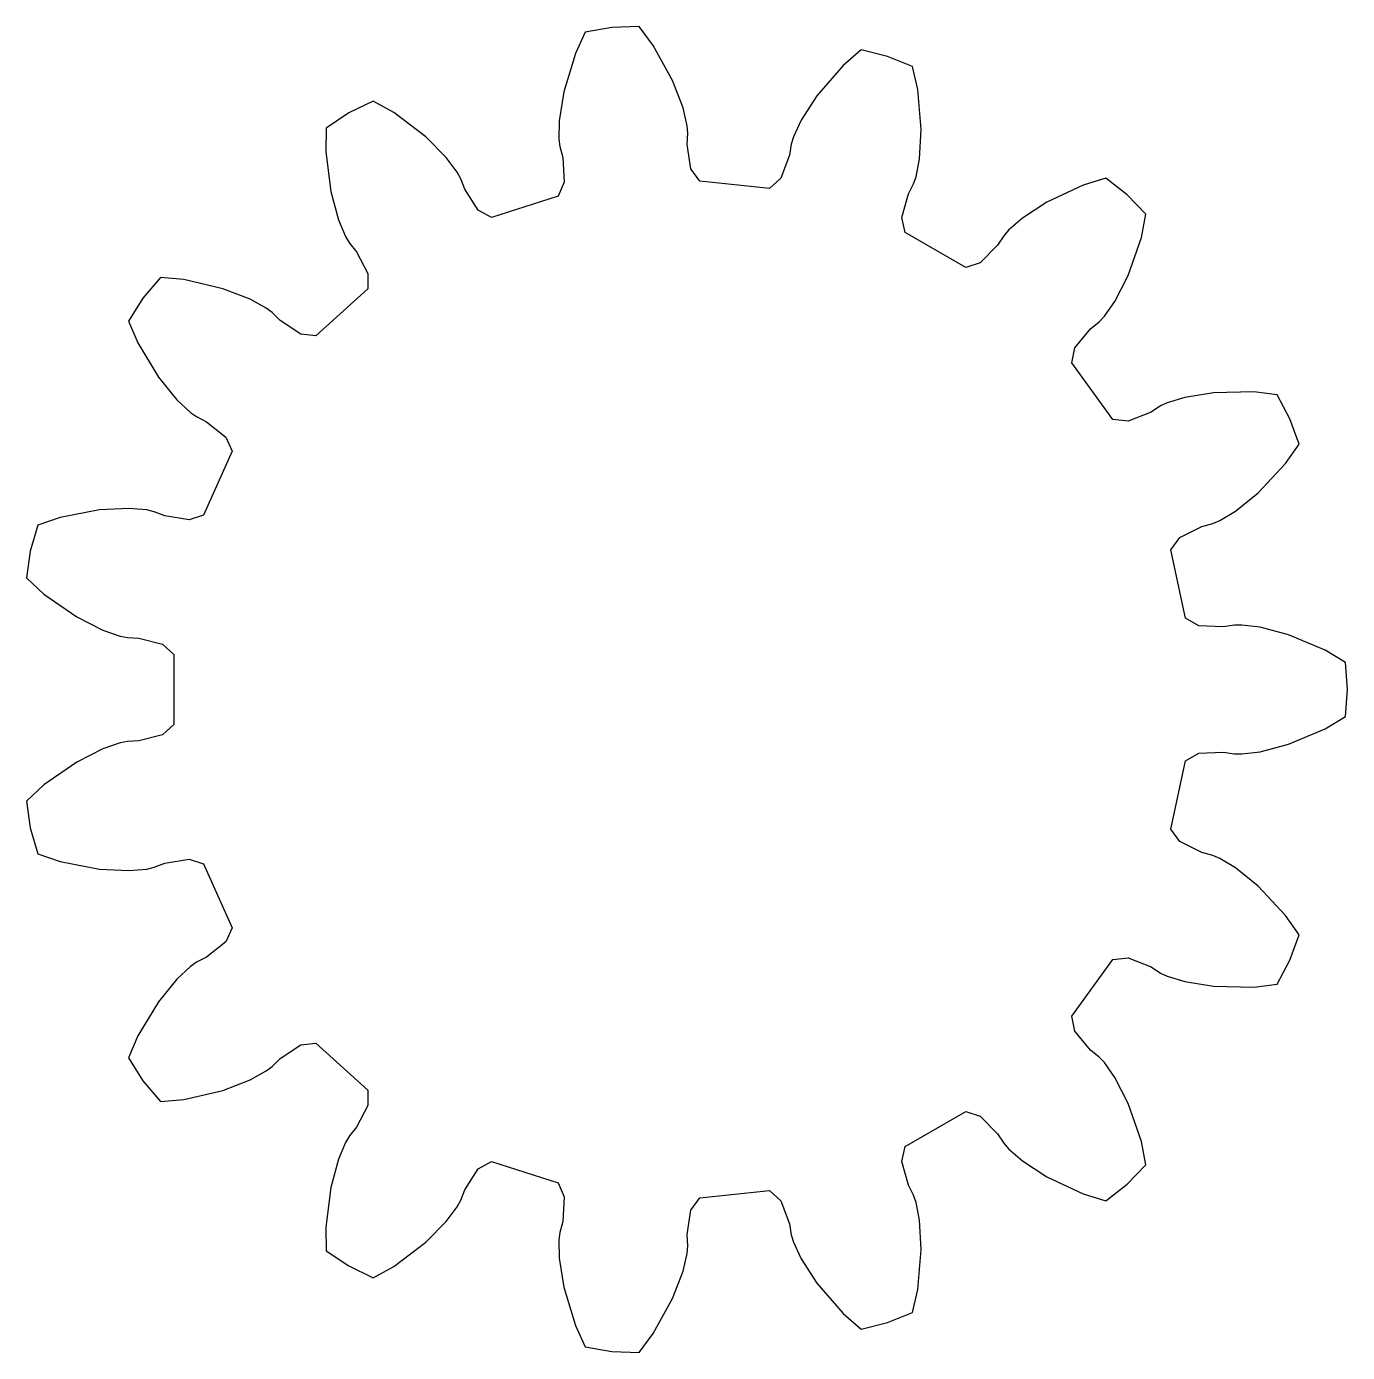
# Model space of a CAD drawing. Header units: inches. Extents: x 7.91 to 11.85, y 9.81 to 13.77.
import ezdxf

# ---------------------------------------------------------------- set-up
doc = ezdxf.new("R2010")
doc.units = ezdxf.units.IN
doc.header["$MEASUREMENT"] = 0
doc.layers.add('OpenJsCad', color=7, linetype='Continuous')

msp = doc.modelspace()

# ---------------------------------------------------------------- linework, layer by layer
at = {"layer": 'OpenJsCad'}
msp.add_lwpolyline([(11.6411, 10.9063), (11.6791, 10.9778), (11.7067, 11.0538), (11.6661, 11.1117), (11.5843, 11.1989), (11.5165, 11.2537), (11.4695, 11.2818), (11.4489, 11.2904), (11.4164, 11.2991), (11.3505, 11.332), (11.3238, 11.3689), (11.3672, 11.5735), (11.4067, 11.5963), (11.4803, 11.5996), (11.5135, 11.5943), (11.5358, 11.5938), (11.5902, 11.6004), (11.6744, 11.6228), (11.7846, 11.6693), (11.8453, 11.7056), (11.8509, 11.7863), (11.8453, 11.867), (11.7846, 11.9033), (11.6744, 11.9498), (11.5902, 11.9722), (11.5358, 11.9787), (11.5135, 11.9783), (11.4803, 11.973), (11.4067, 11.9762), (11.3672, 11.9991), (11.3238, 12.2036), (11.3505, 12.2406), (11.4164, 12.2735), (11.4489, 12.2821), (11.4695, 12.2908), (11.5165, 12.3189), (11.5843, 12.3736), (11.6661, 12.4609), (11.7067, 12.5187), (11.6791, 12.5948), (11.6411, 12.6662), (11.5709, 12.6747), (11.4513, 12.6724), (11.3653, 12.6586), (11.3129, 12.6425), (11.2927, 12.633), (11.2645, 12.6146), (11.196, 12.5877), (11.1506, 12.5925), (11.0277, 12.7617), (11.0372, 12.8063), (11.0839, 12.8631), (11.1101, 12.8842), (11.1254, 12.9006), (11.1569, 12.9453), (11.1966, 13.0229), (11.2358, 13.1359), (11.2494, 13.2053), (11.1932, 13.2635), (11.1295, 13.3133), (11.0619, 13.2925), (10.9536, 13.2417), (10.8806, 13.1941), (10.8394, 13.1581), (10.8247, 13.1412), (10.8065, 13.113), (10.7549, 13.0605), (10.7114, 13.0465), (10.5303, 13.151), (10.5208, 13.1956), (10.5404, 13.2666), (10.5557, 13.2965), (10.5631, 13.3176), (10.5736, 13.3714), (10.5784, 13.4584), (10.5682, 13.5775), (10.5524, 13.6465), (10.4774, 13.6768), (10.3989, 13.6964), (10.3456, 13.6499), (10.2673, 13.5595), (10.22, 13.4863), (10.197, 13.4366), (10.1905, 13.4152), (10.1853, 13.382), (10.1595, 13.313), (10.1255, 13.2825), (9.9176, 13.3044), (9.8907, 13.3413), (9.8798, 13.4141), (9.8816, 13.4477), (9.8797, 13.4699), (9.8675, 13.5233), (9.8364, 13.6047), (9.7787, 13.7094), (9.7362, 13.766), (9.6553, 13.7632), (9.5757, 13.7491), (9.5459, 13.685), (9.5112, 13.5706), (9.4977, 13.4844), (9.4969, 13.4297), (9.4996, 13.4075), (9.5084, 13.375), (9.5129, 13.3016), (9.4943, 13.2599), (9.2954, 13.1953), (9.2558, 13.2181), (9.2162, 13.2801), (9.2043, 13.3115), (9.1935, 13.3311), (9.1606, 13.3749), (9.0991, 13.4367), (9.0038, 13.5088), (8.942, 13.5432), (8.8692, 13.5078), (8.8021, 13.4625), (8.8011, 13.3918), (8.8159, 13.2731), (8.8386, 13.189), (8.8601, 13.1386), (8.8716, 13.1195), (8.8929, 13.0934), (8.9268, 13.0281), (8.9268, 12.9825), (8.7714, 12.8425), (8.726, 12.8473), (8.6646, 12.8878), (8.6408, 12.9117), (8.623, 12.9252), (8.5752, 12.9518), (8.4939, 12.9832), (8.3774, 13.0104), (8.307, 13.0167), (8.255, 12.9547), (8.2121, 12.8861), (8.2399, 12.821), (8.3016, 12.7186), (8.3566, 12.651), (8.3968, 12.6138), (8.4151, 12.601), (8.4451, 12.5858), (8.5027, 12.5399), (8.5212, 12.4982), (8.4361, 12.3072), (8.3927, 12.293), (8.3202, 12.3051), (8.2888, 12.3172), (8.267, 12.3223), (8.2125, 12.3272), (8.1254, 12.3228), (8.008, 12.3002), (7.9411, 12.2774), (7.9188, 12.1996), (7.9075, 12.1194), (7.9593, 12.0713), (8.0574, 12.0029), (8.1352, 11.9635), (8.187, 11.9458), (8.2089, 11.9416), (8.2425, 11.9399), (8.3138, 11.9214), (8.3476, 11.8908), (8.3476, 11.6817), (8.3138, 11.6511), (8.2425, 11.6327), (8.2089, 11.631), (8.187, 11.6268), (8.1352, 11.609), (8.0574, 11.5696), (7.9593, 11.5013), (7.9075, 11.4531), (7.9188, 11.373), (7.9411, 11.2952), (8.008, 11.2723), (8.1254, 11.2497), (8.2125, 11.2454), (8.267, 11.2502), (8.2888, 11.2553), (8.3202, 11.2674), (8.3927, 11.2796), (8.4361, 11.2654), (8.5212, 11.0744), (8.5027, 11.0326), (8.4451, 10.9868), (8.4151, 10.9716), (8.3968, 10.9588), (8.3566, 10.9215), (8.3016, 10.8539), (8.2399, 10.7516), (8.2121, 10.6865), (8.255, 10.6179), (8.307, 10.5559), (8.3774, 10.5622), (8.4939, 10.5893), (8.5752, 10.6207), (8.623, 10.6474), (8.6408, 10.6609), (8.6646, 10.6847), (8.726, 10.7253), (8.7714, 10.73), (8.9268, 10.5901), (8.9268, 10.5444), (8.8929, 10.4792), (8.8716, 10.453), (8.8601, 10.4339), (8.8386, 10.3836), (8.8159, 10.2994), (8.8011, 10.1808), (8.8021, 10.1101), (8.8692, 10.0648), (8.942, 10.0293), (9.0038, 10.0637), (9.0991, 10.1359), (9.1606, 10.1977), (9.1935, 10.2415), (9.2043, 10.261), (9.2162, 10.2925), (9.2558, 10.3545), (9.2954, 10.3773), (9.4943, 10.3127), (9.5129, 10.271), (9.5084, 10.1975), (9.4996, 10.165), (9.4969, 10.1429), (9.4977, 10.0881), (9.5112, 10.002), (9.5459, 9.8876), (9.5757, 9.8234), (9.6553, 9.8094), (9.7362, 9.8066), (9.7787, 9.8631), (9.8364, 9.9678), (9.8675, 10.0493), (9.8797, 10.1026), (9.8816, 10.1249), (9.8798, 10.1585), (9.8907, 10.2313), (9.9176, 10.2682), (10.1255, 10.29), (10.1595, 10.2595), (10.1853, 10.1906), (10.1905, 10.1574), (10.197, 10.136), (10.22, 10.0863), (10.2673, 10.0131), (10.3456, 9.9227), (10.3989, 9.8762), (10.4774, 9.8958), (10.5524, 9.9261), (10.5682, 9.995), (10.5784, 10.1142), (10.5736, 10.2012), (10.5631, 10.2549), (10.5557, 10.276), (10.5404, 10.306), (10.5208, 10.3769), (10.5303, 10.4216), (10.7114, 10.5261), (10.7549, 10.5121), (10.8065, 10.4596), (10.8247, 10.4313), (10.8394, 10.4144), (10.8806, 10.3784), (10.9536, 10.3308), (11.0619, 10.2801), (11.1295, 10.2592), (11.1932, 10.3091), (11.2494, 10.3673), (11.2358, 10.4367), (11.1966, 10.5496), (11.1569, 10.6272), (11.1254, 10.672), (11.1101, 10.6883), (11.0839, 10.7094), (11.0372, 10.7663), (11.0277, 10.8109), (11.1506, 10.9801), (11.196, 10.9849), (11.2645, 10.958), (11.2927, 10.9396), (11.3129, 10.9301), (11.3653, 10.914), (11.4513, 10.9002), (11.5709, 10.8978), (11.6411, 10.9063)], close=True, dxfattribs=at)

doc.saveas('drawing.dxf')
